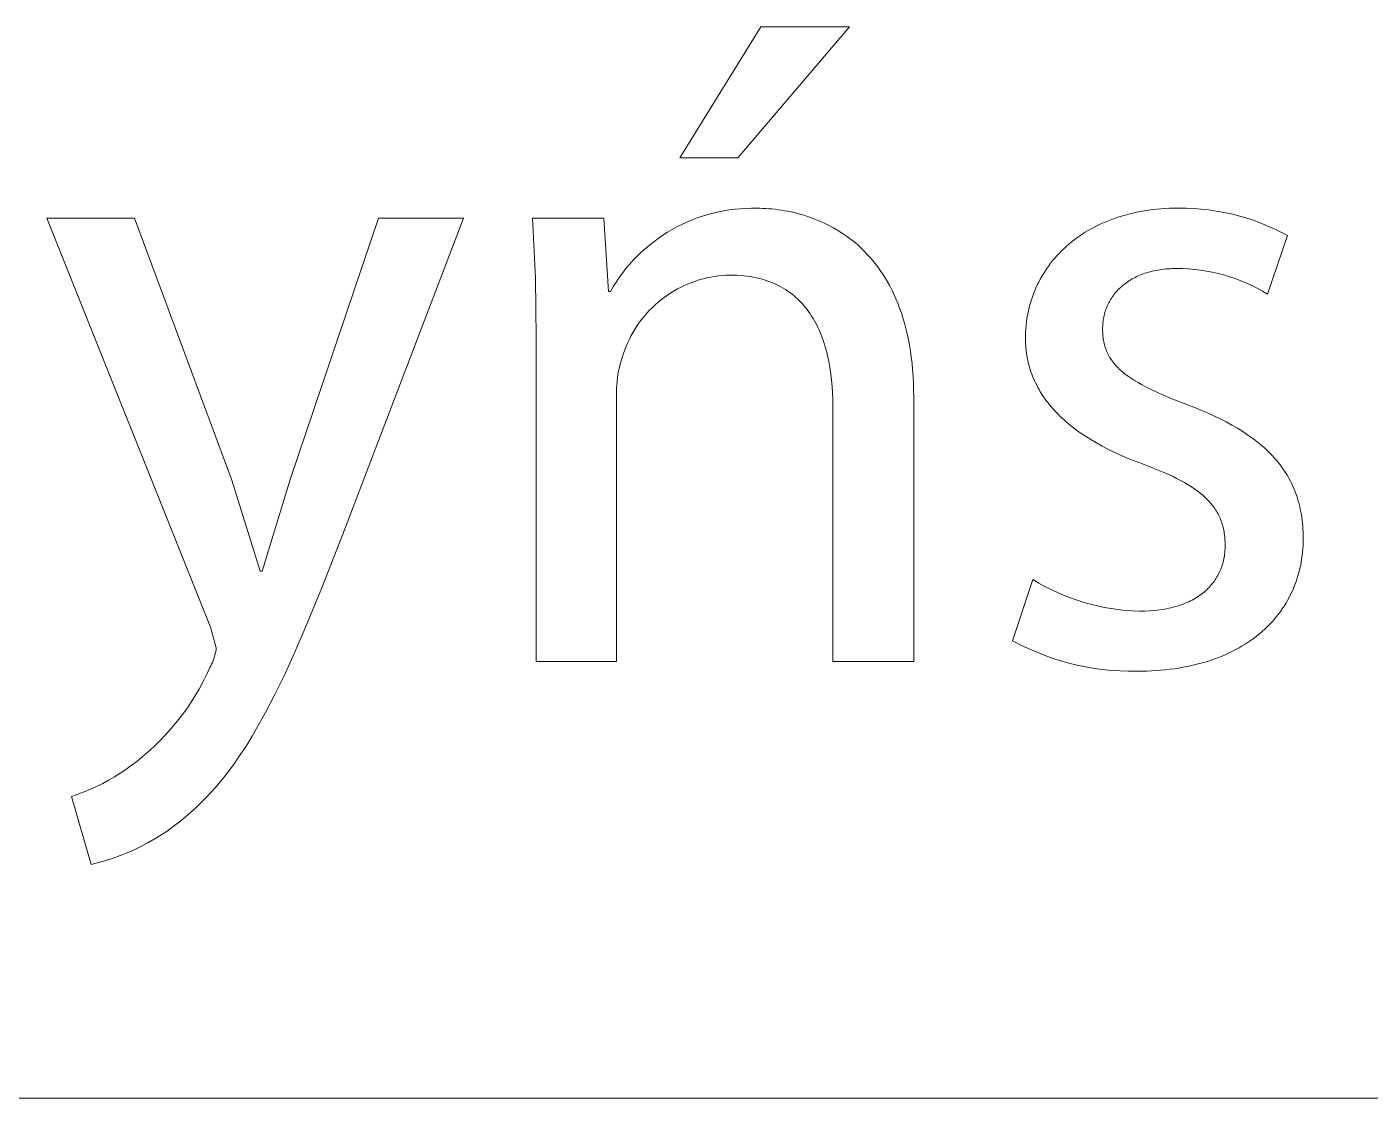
# Model space of a CAD drawing. Header units: millimetres. Extents: x 430 to 4403, y -1522 to 1254.
# Drawn here: x 3821.3 to 3879.5, y -1522.2 to -1475.8 of the extents above; entities that cross this region are included whole.
import ezdxf

# ---------------------------------------------------------------- set-up
doc = ezdxf.new("R2010")
doc.units = ezdxf.units.MM
doc.header["$MEASUREMENT"] = 0
doc.layers.add('Domyślny', color=7, linetype='Continuous', true_color=0x000000)

msp = doc.modelspace()

# ---------------------------------------------------------------- linework, layer by layer
at = {"layer": 'Domyślny', "color": 18, "lineweight": 15, "true_color": 0x000000}
for p, q in [((3849.591, -1481.439), (3853.097, -1475.75)), ((3856.947, -1475.75), (3852.105, -1481.439)), ((3853.097, -1475.75), (3856.947, -1475.75)), ((3852.105, -1481.439), (3849.591, -1481.439)), ((3851.979, -1483.662), (3852.218, -1483.64)), ((3852.218, -1483.64), (3852.458, -1483.626)), ((3852.458, -1483.626), (3852.698, -1483.62)), ((3852.698, -1483.62), (3852.939, -1483.622)), ((3852.939, -1483.622), (3853.064, -1483.623)), ((3853.064, -1483.623), (3853.192, -1483.627)), ((3853.192, -1483.627), (3853.322, -1483.633)), ((3853.322, -1483.633), (3853.453, -1483.642)), ((3853.453, -1483.642), (3853.586, -1483.653)), ((3853.586, -1483.653), (3853.721, -1483.667)), ((3870.291, -1483.661), (3870.474, -1483.645)), ((3870.474, -1483.645), (3870.659, -1483.632)), ((3870.659, -1483.632), (3870.847, -1483.623)), ((3870.847, -1483.623), (3871.038, -1483.617)), ((3871.038, -1483.617), (3871.231, -1483.615)), ((3871.231, -1483.615), (3871.56, -1483.618)), ((3871.56, -1483.618), (3871.889, -1483.632)), ((3871.889, -1483.632), (3872.217, -1483.657)), ((3872.217, -1483.657), (3872.544, -1483.693)), ((3829.221, -1501.8), (3822.116, -1484.045)), ((3822.116, -1484.045), (3825.926, -1484.045)), ((3825.926, -1484.045), (3830.147, -1495.423)), ((3832.687, -1495.344), (3836.511, -1484.045)), ((3840.202, -1484.045), (3834.963, -1497.765)), ((3836.511, -1484.045), (3840.202, -1484.045)), ((3843.325, -1486.65), (3843.201, -1484.045)), ((3843.201, -1484.045), (3846.297, -1484.045)), ((3846.297, -1484.045), (3846.495, -1487.234)), ((3849.68, -1484.32), (3849.898, -1484.22)), ((3849.898, -1484.22), (3850.12, -1484.127)), ((3850.12, -1484.127), (3850.344, -1484.041)), ((3850.344, -1484.041), (3850.572, -1483.964)), ((3850.572, -1483.964), (3850.802, -1483.893)), ((3850.802, -1483.893), (3851.034, -1483.831)), ((3851.034, -1483.831), (3851.268, -1483.777)), ((3851.268, -1483.777), (3851.503, -1483.731)), ((3851.503, -1483.731), (3851.741, -1483.692)), ((3851.741, -1483.692), (3851.979, -1483.662)), ((3853.721, -1483.667), (3853.857, -1483.684)), ((3853.857, -1483.684), (3853.994, -1483.703)), ((3853.994, -1483.703), (3854.133, -1483.726)), ((3854.133, -1483.726), (3854.272, -1483.751)), ((3854.272, -1483.751), (3854.412, -1483.78)), ((3854.412, -1483.78), (3854.554, -1483.812)), ((3854.554, -1483.812), (3854.695, -1483.847)), ((3854.695, -1483.847), (3854.838, -1483.886)), ((3854.838, -1483.886), (3854.98, -1483.928)), ((3854.98, -1483.928), (3855.123, -1483.973)), ((3855.123, -1483.973), (3855.266, -1484.022)), ((3855.266, -1484.022), (3855.409, -1484.075)), ((3855.409, -1484.075), (3855.552, -1484.131)), ((3855.552, -1484.131), (3855.694, -1484.192)), ((3855.694, -1484.192), (3855.836, -1484.256)), ((3867.855, -1484.302), (3867.999, -1484.238)), ((3867.999, -1484.238), (3868.145, -1484.177)), ((3868.145, -1484.177), (3868.294, -1484.118)), ((3868.294, -1484.118), (3868.446, -1484.063)), ((3868.446, -1484.063), (3868.6, -1484.01)), ((3868.6, -1484.01), (3868.758, -1483.961)), ((3868.758, -1483.961), (3868.917, -1483.915)), ((3868.917, -1483.915), (3869.08, -1483.871)), ((3869.08, -1483.871), (3869.245, -1483.832)), ((3869.245, -1483.832), (3869.413, -1483.795)), ((3869.413, -1483.795), (3869.583, -1483.761)), ((3869.583, -1483.761), (3869.756, -1483.731)), ((3869.756, -1483.731), (3869.932, -1483.704)), ((3869.932, -1483.704), (3870.11, -1483.681)), ((3870.11, -1483.681), (3870.291, -1483.661)), ((3872.544, -1483.693), (3872.87, -1483.741)), ((3872.87, -1483.741), (3873.193, -1483.799)), ((3873.193, -1483.799), (3873.515, -1483.869)), ((3873.515, -1483.869), (3873.834, -1483.949)), ((3873.834, -1483.949), (3874.151, -1484.04)), ((3874.151, -1484.04), (3874.464, -1484.142)), ((3874.464, -1484.142), (3874.773, -1484.254)), ((3848.647, -1484.93), (3848.845, -1484.794)), ((3848.845, -1484.794), (3849.048, -1484.665)), ((3849.048, -1484.665), (3849.254, -1484.543)), ((3849.254, -1484.543), (3849.465, -1484.428)), ((3849.465, -1484.428), (3849.68, -1484.32)), ((3855.836, -1484.256), (3855.978, -1484.324)), ((3855.978, -1484.324), (3856.119, -1484.396)), ((3856.119, -1484.396), (3856.259, -1484.473)), ((3856.259, -1484.473), (3856.398, -1484.553)), ((3856.398, -1484.553), (3856.536, -1484.638)), ((3856.536, -1484.638), (3856.673, -1484.727)), ((3856.673, -1484.727), (3856.809, -1484.821)), ((3856.809, -1484.821), (3856.943, -1484.919)), ((3866.93, -1484.828), (3867.054, -1484.745)), ((3867.054, -1484.745), (3867.18, -1484.664)), ((3867.18, -1484.664), (3867.309, -1484.587)), ((3867.309, -1484.587), (3867.442, -1484.511)), ((3867.442, -1484.511), (3867.577, -1484.439)), ((3867.577, -1484.439), (3867.715, -1484.369)), ((3867.715, -1484.369), (3867.855, -1484.302)), ((3874.773, -1484.254), (3875.078, -1484.377)), ((3875.078, -1484.377), (3875.379, -1484.51)), ((3875.967, -1484.806), (3875.094, -1487.346)), ((3875.379, -1484.51), (3875.676, -1484.653)), ((3875.676, -1484.653), (3875.967, -1484.806)), ((3847.903, -1485.538), (3848.081, -1485.377)), ((3848.081, -1485.377), (3848.265, -1485.222)), ((3848.265, -1485.222), (3848.453, -1485.073)), ((3848.453, -1485.073), (3848.647, -1484.93)), ((3856.943, -1484.919), (3857.076, -1485.022)), ((3857.076, -1485.022), (3857.207, -1485.129)), ((3857.207, -1485.129), (3857.336, -1485.241)), ((3857.336, -1485.241), (3857.463, -1485.358)), ((3857.463, -1485.358), (3857.588, -1485.48)), ((3866.149, -1485.476), (3866.251, -1485.376)), ((3866.251, -1485.376), (3866.357, -1485.279)), ((3866.357, -1485.279), (3866.466, -1485.184)), ((3866.466, -1485.184), (3866.577, -1485.091)), ((3866.577, -1485.091), (3866.692, -1485.001)), ((3866.692, -1485.001), (3866.81, -1484.913)), ((3866.81, -1484.913), (3866.93, -1484.828)), ((3847.404, -1486.057), (3847.564, -1485.879)), ((3847.564, -1485.879), (3847.731, -1485.706)), ((3847.731, -1485.706), (3847.903, -1485.538)), ((3857.588, -1485.48), (3857.711, -1485.607)), ((3857.711, -1485.607), (3857.832, -1485.739)), ((3857.832, -1485.739), (3857.95, -1485.876)), ((3857.95, -1485.876), (3858.066, -1486.018)), ((3865.682, -1486.005), (3865.769, -1485.895)), ((3865.769, -1485.895), (3865.86, -1485.787)), ((3865.86, -1485.787), (3865.953, -1485.681)), ((3865.953, -1485.681), (3866.049, -1485.578)), ((3866.049, -1485.578), (3866.149, -1485.476)), ((3846.959, -1486.625), (3847.101, -1486.431)), ((3847.101, -1486.431), (3847.249, -1486.241)), ((3847.249, -1486.241), (3847.404, -1486.057)), ((3851.265, -1486.555), (3851.096, -1486.578)), ((3851.434, -1486.537), (3851.265, -1486.555)), ((3851.604, -1486.525), (3851.434, -1486.537)), ((3851.774, -1486.519), (3851.604, -1486.525)), ((3851.928, -1486.521), (3851.774, -1486.519)), ((3852.078, -1486.527), (3851.928, -1486.521)), ((3852.225, -1486.536), (3852.078, -1486.527)), ((3852.369, -1486.549), (3852.225, -1486.536)), ((3852.51, -1486.566), (3852.369, -1486.549)), ((3852.648, -1486.586), (3852.51, -1486.566)), ((3858.066, -1486.018), (3858.178, -1486.166)), ((3858.178, -1486.166), (3858.288, -1486.319)), ((3858.288, -1486.319), (3858.395, -1486.478)), ((3858.395, -1486.478), (3858.499, -1486.642)), ((3865.295, -1486.583), (3865.366, -1486.464)), ((3865.366, -1486.464), (3865.441, -1486.346)), ((3865.441, -1486.346), (3865.518, -1486.231)), ((3865.518, -1486.231), (3865.599, -1486.117)), ((3865.599, -1486.117), (3865.682, -1486.005)), ((3869.485, -1486.555), (3869.417, -1486.586)), ((3869.555, -1486.525), (3869.485, -1486.555)), ((3869.626, -1486.497), (3869.555, -1486.525)), ((3869.699, -1486.469), (3869.626, -1486.497)), ((3869.773, -1486.444), (3869.699, -1486.469)), ((3869.848, -1486.419), (3869.773, -1486.444)), ((3869.925, -1486.396), (3869.848, -1486.419)), ((3870.003, -1486.375), (3869.925, -1486.396)), ((3870.083, -1486.354), (3870.003, -1486.375)), ((3870.164, -1486.336), (3870.083, -1486.354)), ((3870.247, -1486.319), (3870.164, -1486.336)), ((3870.331, -1486.303), (3870.247, -1486.319)), ((3870.417, -1486.289), (3870.331, -1486.303)), ((3870.504, -1486.277), (3870.417, -1486.289)), ((3870.592, -1486.266), (3870.504, -1486.277)), ((3870.682, -1486.256), (3870.592, -1486.266)), ((3870.773, -1486.249), (3870.682, -1486.256)), ((3870.865, -1486.243), (3870.773, -1486.249)), ((3870.959, -1486.238), (3870.865, -1486.243)), ((3871.055, -1486.236), (3870.959, -1486.238)), ((3871.151, -1486.235), (3871.055, -1486.236)), ((3871.41, -1486.239), (3871.151, -1486.235)), ((3871.669, -1486.253), (3871.41, -1486.239)), ((3871.928, -1486.275), (3871.669, -1486.253)), ((3872.185, -1486.306), (3871.928, -1486.275)), ((3872.441, -1486.345), (3872.185, -1486.306)), ((3872.696, -1486.394), (3872.441, -1486.345)), ((3872.949, -1486.451), (3872.696, -1486.394)), ((3873.2, -1486.517), (3872.949, -1486.451)), ((3873.448, -1486.592), (3873.2, -1486.517)), ((3843.36, -1489.258), (3843.325, -1486.65)), ((3846.575, -1487.234), (3846.696, -1487.026)), ((3846.696, -1487.026), (3846.824, -1486.823)), ((3846.824, -1486.823), (3846.959, -1486.625)), ((3849.49, -1487.122), (3849.342, -1487.206)), ((3849.641, -1487.043), (3849.49, -1487.122)), ((3849.795, -1486.969), (3849.641, -1487.043)), ((3849.951, -1486.901), (3849.795, -1486.969)), ((3850.109, -1486.838), (3849.951, -1486.901)), ((3850.27, -1486.781), (3850.109, -1486.838)), ((3850.432, -1486.729), (3850.27, -1486.781)), ((3850.596, -1486.683), (3850.432, -1486.729)), ((3850.761, -1486.642), (3850.596, -1486.683)), ((3850.928, -1486.608), (3850.761, -1486.642)), ((3851.096, -1486.578), (3850.928, -1486.608)), ((3852.783, -1486.61), (3852.648, -1486.586)), ((3852.915, -1486.637), (3852.783, -1486.61)), ((3853.044, -1486.668), (3852.915, -1486.637)), ((3853.171, -1486.701), (3853.044, -1486.668)), ((3853.294, -1486.739), (3853.171, -1486.701)), ((3853.414, -1486.779), (3853.294, -1486.739)), ((3853.531, -1486.823), (3853.414, -1486.779)), ((3853.646, -1486.87), (3853.531, -1486.823)), ((3853.757, -1486.92), (3853.646, -1486.87)), ((3853.866, -1486.973), (3853.757, -1486.92)), ((3853.972, -1487.029), (3853.866, -1486.973)), ((3854.076, -1487.088), (3853.972, -1487.029)), ((3854.176, -1487.15), (3854.076, -1487.088)), ((3854.274, -1487.215), (3854.176, -1487.15)), ((3858.499, -1486.642), (3858.6, -1486.811)), ((3858.6, -1486.811), (3858.697, -1486.987)), ((3858.697, -1486.987), (3858.791, -1487.168)), ((3864.99, -1487.203), (3865.044, -1487.076)), ((3865.044, -1487.076), (3865.102, -1486.95)), ((3865.102, -1486.95), (3865.163, -1486.826)), ((3865.163, -1486.826), (3865.228, -1486.704)), ((3865.228, -1486.704), (3865.295, -1486.583)), ((3868.619, -1487.15), (3868.573, -1487.198)), ((3868.666, -1487.102), (3868.619, -1487.15)), ((3868.715, -1487.056), (3868.666, -1487.102)), ((3868.765, -1487.011), (3868.715, -1487.056)), ((3868.817, -1486.966), (3868.765, -1487.011)), ((3868.87, -1486.923), (3868.817, -1486.966)), ((3868.925, -1486.881), (3868.87, -1486.923)), ((3868.981, -1486.84), (3868.925, -1486.881)), ((3869.039, -1486.8), (3868.981, -1486.84)), ((3869.098, -1486.762), (3869.039, -1486.8)), ((3869.159, -1486.724), (3869.098, -1486.762)), ((3869.221, -1486.688), (3869.159, -1486.724)), ((3869.285, -1486.653), (3869.221, -1486.688)), ((3869.35, -1486.619), (3869.285, -1486.653)), ((3869.417, -1486.586), (3869.35, -1486.619)), ((3873.693, -1486.675), (3873.448, -1486.592)), ((3873.936, -1486.767), (3873.693, -1486.675)), ((3874.175, -1486.867), (3873.936, -1486.767)), ((3874.411, -1486.975), (3874.175, -1486.867)), ((3874.643, -1487.091), (3874.411, -1486.975)), ((3874.871, -1487.215), (3874.643, -1487.091)), ((3846.495, -1487.234), (3846.575, -1487.234)), ((3848.648, -1487.698), (3848.52, -1487.81)), ((3848.78, -1487.59), (3848.648, -1487.698)), ((3848.915, -1487.487), (3848.78, -1487.59)), ((3849.054, -1487.388), (3848.915, -1487.487)), ((3849.196, -1487.294), (3849.054, -1487.388)), ((3849.342, -1487.206), (3849.196, -1487.294)), ((3854.369, -1487.283), (3854.274, -1487.215)), ((3854.462, -1487.354), (3854.369, -1487.283)), ((3854.551, -1487.427), (3854.462, -1487.354)), ((3854.638, -1487.503), (3854.551, -1487.427)), ((3854.723, -1487.582), (3854.638, -1487.503)), ((3854.805, -1487.663), (3854.723, -1487.582)), ((3854.884, -1487.747), (3854.805, -1487.663)), ((3858.791, -1487.168), (3858.881, -1487.355)), ((3858.881, -1487.355), (3858.968, -1487.548)), ((3858.968, -1487.548), (3859.05, -1487.747)), ((3864.769, -1487.861), (3864.806, -1487.727)), ((3864.806, -1487.727), (3864.847, -1487.594)), ((3864.847, -1487.594), (3864.891, -1487.462)), ((3864.891, -1487.462), (3864.939, -1487.332)), ((3864.939, -1487.332), (3864.99, -1487.203)), ((3868.202, -1487.732), (3868.173, -1487.789)), ((3868.232, -1487.675), (3868.202, -1487.732)), ((3868.264, -1487.618), (3868.232, -1487.675)), ((3868.297, -1487.563), (3868.264, -1487.618)), ((3868.332, -1487.508), (3868.297, -1487.563)), ((3868.368, -1487.454), (3868.332, -1487.508)), ((3868.406, -1487.401), (3868.368, -1487.454)), ((3868.445, -1487.349), (3868.406, -1487.401)), ((3868.486, -1487.298), (3868.445, -1487.349)), ((3868.529, -1487.247), (3868.486, -1487.298)), ((3868.573, -1487.198), (3868.529, -1487.247)), ((3875.094, -1487.346), (3874.871, -1487.215)), ((3848.048, -1488.302), (3847.941, -1488.434)), ((3848.16, -1488.173), (3848.048, -1488.302)), ((3848.276, -1488.048), (3848.16, -1488.173)), ((3848.396, -1487.927), (3848.276, -1488.048)), ((3848.52, -1487.81), (3848.396, -1487.927)), ((3854.961, -1487.833), (3854.884, -1487.747)), ((3855.036, -1487.922), (3854.961, -1487.833)), ((3855.108, -1488.014), (3855.036, -1487.922)), ((3855.177, -1488.107), (3855.108, -1488.014)), ((3855.244, -1488.203), (3855.177, -1488.107)), ((3855.308, -1488.301), (3855.244, -1488.203)), ((3855.371, -1488.402), (3855.308, -1488.301)), ((3859.05, -1487.747), (3859.129, -1487.952)), ((3859.129, -1487.952), (3859.203, -1488.163)), ((3859.203, -1488.163), (3859.273, -1488.38)), ((3864.654, -1488.41), (3864.678, -1488.271)), ((3864.678, -1488.271), (3864.705, -1488.133)), ((3864.705, -1488.133), (3864.735, -1487.996)), ((3864.735, -1487.996), (3864.769, -1487.861)), ((3868.003, -1488.277), (3867.989, -1488.341)), ((3868.019, -1488.214), (3868.003, -1488.277)), ((3868.036, -1488.151), (3868.019, -1488.214)), ((3868.055, -1488.089), (3868.036, -1488.151)), ((3868.075, -1488.028), (3868.055, -1488.089)), ((3868.098, -1487.967), (3868.075, -1488.028)), ((3868.121, -1487.907), (3868.098, -1487.967)), ((3868.147, -1487.848), (3868.121, -1487.907)), ((3868.173, -1487.789), (3868.147, -1487.848)), ((3847.648, -1488.853), (3847.56, -1488.998)), ((3847.741, -1488.71), (3847.648, -1488.853)), ((3847.839, -1488.57), (3847.741, -1488.71)), ((3847.941, -1488.434), (3847.839, -1488.57)), ((3855.43, -1488.504), (3855.371, -1488.402)), ((3855.488, -1488.609), (3855.43, -1488.504)), ((3855.543, -1488.716), (3855.488, -1488.609)), ((3855.596, -1488.824), (3855.543, -1488.716)), ((3855.646, -1488.935), (3855.596, -1488.824)), ((3859.273, -1488.38), (3859.339, -1488.604)), ((3859.339, -1488.604), (3859.4, -1488.834)), ((3859.4, -1488.834), (3859.457, -1489.071)), ((3864.596, -1488.976), (3864.605, -1488.833)), ((3864.605, -1488.833), (3864.618, -1488.691)), ((3864.618, -1488.691), (3864.634, -1488.55)), ((3864.634, -1488.55), (3864.654, -1488.41)), ((3867.937, -1488.8), (3867.936, -1488.868)), ((3867.936, -1488.868), (3867.937, -1488.942)), ((3867.94, -1488.733), (3867.937, -1488.8)), ((3867.944, -1488.667), (3867.94, -1488.733)), ((3867.95, -1488.601), (3867.944, -1488.667)), ((3867.957, -1488.535), (3867.95, -1488.601)), ((3867.966, -1488.47), (3867.957, -1488.535)), ((3867.977, -1488.405), (3867.966, -1488.47)), ((3867.989, -1488.341), (3867.977, -1488.405)), ((3843.36, -1503.295), (3843.36, -1489.258)), ((3847.327, -1489.453), (3847.26, -1489.61)), ((3847.399, -1489.299), (3847.327, -1489.453)), ((3847.477, -1489.147), (3847.399, -1489.299)), ((3847.56, -1488.998), (3847.477, -1489.147)), ((3855.694, -1489.048), (3855.646, -1488.935)), ((3855.74, -1489.163), (3855.694, -1489.048)), ((3855.784, -1489.279), (3855.74, -1489.163)), ((3855.826, -1489.397), (3855.784, -1489.279)), ((3855.865, -1489.517), (3855.826, -1489.397)), ((3859.457, -1489.071), (3859.509, -1489.314)), ((3859.509, -1489.314), (3859.556, -1489.564)), ((3864.589, -1489.265), (3864.591, -1489.12)), ((3864.59, -1489.372), (3864.589, -1489.265)), ((3864.594, -1489.479), (3864.59, -1489.372)), ((3864.591, -1489.12), (3864.596, -1488.976)), ((3864.6, -1489.586), (3864.594, -1489.479)), ((3867.937, -1488.942), (3867.94, -1489.014)), ((3867.94, -1489.014), (3867.944, -1489.086)), ((3867.944, -1489.086), (3867.95, -1489.156)), ((3867.95, -1489.156), (3867.957, -1489.225)), ((3867.957, -1489.225), (3867.966, -1489.293)), ((3867.966, -1489.293), (3867.977, -1489.359)), ((3867.977, -1489.359), (3867.99, -1489.425)), ((3867.99, -1489.425), (3868.004, -1489.49)), ((3847.142, -1489.929), (3847.091, -1490.092)), ((3847.198, -1489.768), (3847.142, -1489.929)), ((3847.26, -1489.61), (3847.198, -1489.768)), ((3855.902, -1489.639), (3855.865, -1489.517)), ((3855.937, -1489.762), (3855.902, -1489.639)), ((3855.97, -1489.887), (3855.937, -1489.762)), ((3856.001, -1490.013), (3855.97, -1489.887)), ((3856.057, -1490.271), (3856.001, -1490.013)), ((3859.556, -1489.564), (3859.598, -1489.821)), ((3859.598, -1489.821), (3859.634, -1490.084)), ((3864.608, -1489.692), (3864.6, -1489.586)), ((3864.619, -1489.797), (3864.608, -1489.692)), ((3864.632, -1489.902), (3864.619, -1489.797)), ((3864.648, -1490.006), (3864.632, -1489.902)), ((3864.666, -1490.109), (3864.648, -1490.006)), ((3868.004, -1489.49), (3868.021, -1489.553)), ((3868.021, -1489.553), (3868.038, -1489.616)), ((3868.038, -1489.616), (3868.058, -1489.677)), ((3868.058, -1489.677), (3868.079, -1489.738)), ((3868.079, -1489.738), (3868.102, -1489.798)), ((3868.102, -1489.798), (3868.127, -1489.856)), ((3868.127, -1489.856), (3868.153, -1489.914)), ((3868.153, -1489.914), (3868.182, -1489.971)), ((3868.182, -1489.971), (3868.212, -1490.027)), ((3868.212, -1490.027), (3868.243, -1490.083)), ((3846.965, -1490.529), (3846.932, -1490.677)), ((3847.002, -1490.382), (3846.965, -1490.529)), ((3847.044, -1490.236), (3847.002, -1490.382)), ((3847.091, -1490.092), (3847.044, -1490.236)), ((3856.105, -1490.534), (3856.057, -1490.271)), ((3856.145, -1490.802), (3856.105, -1490.534)), ((3859.634, -1490.084), (3859.666, -1490.354)), ((3859.666, -1490.354), (3859.692, -1490.632)), ((3859.692, -1490.632), (3859.712, -1490.916)), ((3864.687, -1490.212), (3864.666, -1490.109)), ((3864.71, -1490.314), (3864.687, -1490.212)), ((3864.735, -1490.415), (3864.71, -1490.314)), ((3864.763, -1490.516), (3864.735, -1490.415)), ((3864.793, -1490.616), (3864.763, -1490.516)), ((3864.826, -1490.716), (3864.793, -1490.616)), ((3868.243, -1490.083), (3868.277, -1490.137)), ((3868.277, -1490.137), (3868.312, -1490.191)), ((3868.312, -1490.191), (3868.349, -1490.244)), ((3868.349, -1490.244), (3868.388, -1490.297)), ((3868.388, -1490.297), (3868.429, -1490.348)), ((3868.429, -1490.348), (3868.471, -1490.399)), ((3868.471, -1490.399), (3868.516, -1490.45)), ((3868.516, -1490.45), (3868.562, -1490.499)), ((3868.562, -1490.499), (3868.61, -1490.549)), ((3868.61, -1490.549), (3868.659, -1490.597)), ((3868.659, -1490.597), (3868.711, -1490.645)), ((3868.711, -1490.645), (3868.764, -1490.693)), ((3846.863, -1491.126), (3846.85, -1491.277)), ((3846.881, -1490.976), (3846.863, -1491.126)), ((3846.904, -1490.826), (3846.881, -1490.976)), ((3846.932, -1490.677), (3846.904, -1490.826)), ((3856.177, -1491.075), (3856.145, -1490.802)), ((3856.202, -1491.353), (3856.177, -1491.075)), ((3859.712, -1490.916), (3859.727, -1491.207)), ((3859.727, -1491.207), (3859.736, -1491.506)), ((3864.861, -1490.815), (3864.826, -1490.716)), ((3864.899, -1490.913), (3864.861, -1490.815)), ((3864.939, -1491.01), (3864.899, -1490.913)), ((3864.982, -1491.107), (3864.939, -1491.01)), ((3865.027, -1491.203), (3864.982, -1491.107)), ((3865.075, -1491.299), (3865.027, -1491.203)), ((3868.764, -1490.693), (3868.819, -1490.74)), ((3868.819, -1490.74), (3868.876, -1490.787)), ((3868.876, -1490.787), (3868.935, -1490.833)), ((3868.935, -1490.833), (3868.996, -1490.878)), ((3868.996, -1490.878), (3869.059, -1490.924)), ((3869.059, -1490.924), (3869.189, -1491.013)), ((3869.189, -1491.013), (3869.328, -1491.102)), ((3869.328, -1491.102), (3869.474, -1491.189)), ((3869.474, -1491.189), (3869.627, -1491.275)), ((3846.841, -1491.429), (3846.838, -1491.581)), ((3846.838, -1491.581), (3846.839, -1491.732)), ((3846.839, -1491.732), (3846.839, -1503.295)), ((3846.85, -1491.277), (3846.841, -1491.429)), ((3856.219, -1491.634), (3856.202, -1491.353)), ((3856.229, -1491.92), (3856.219, -1491.634)), ((3859.736, -1491.506), (3859.739, -1491.812)), ((3859.739, -1491.812), (3859.739, -1503.295)), ((3865.125, -1491.393), (3865.075, -1491.299)), ((3865.177, -1491.487), (3865.125, -1491.393)), ((3865.232, -1491.581), (3865.177, -1491.487)), ((3865.29, -1491.673), (3865.232, -1491.581)), ((3865.349, -1491.765), (3865.29, -1491.673)), ((3865.412, -1491.856), (3865.349, -1491.765)), ((3869.627, -1491.275), (3869.788, -1491.361)), ((3869.788, -1491.361), (3869.957, -1491.446)), ((3869.957, -1491.446), (3870.317, -1491.616)), ((3870.317, -1491.616), (3870.709, -1491.787)), ((3870.709, -1491.787), (3871.133, -1491.959)), ((3856.233, -1492.208), (3856.229, -1491.92)), ((3856.233, -1503.295), (3856.233, -1492.208)), ((3865.477, -1491.947), (3865.412, -1491.856)), ((3865.544, -1492.036), (3865.477, -1491.947)), ((3865.614, -1492.125), (3865.544, -1492.036)), ((3865.687, -1492.213), (3865.614, -1492.125)), ((3865.762, -1492.3), (3865.687, -1492.213)), ((3865.839, -1492.387), (3865.762, -1492.3)), ((3865.919, -1492.473), (3865.839, -1492.387)), ((3871.133, -1491.959), (3871.588, -1492.136)), ((3871.588, -1492.136), (3871.897, -1492.255)), ((3871.897, -1492.255), (3872.196, -1492.377)), ((3872.196, -1492.377), (3872.486, -1492.501)), ((3866.002, -1492.558), (3865.919, -1492.473)), ((3866.087, -1492.642), (3866.002, -1492.558)), ((3866.175, -1492.726), (3866.087, -1492.642)), ((3866.265, -1492.808), (3866.175, -1492.726)), ((3866.357, -1492.89), (3866.265, -1492.808)), ((3866.453, -1492.971), (3866.357, -1492.89)), ((3866.55, -1493.051), (3866.453, -1492.971)), ((3872.486, -1492.501), (3872.766, -1492.628)), ((3872.766, -1492.628), (3873.036, -1492.759)), ((3873.036, -1492.759), (3873.297, -1492.892)), ((3873.297, -1492.892), (3873.548, -1493.029)), ((3866.753, -1493.209), (3866.55, -1493.051)), ((3866.967, -1493.364), (3866.753, -1493.209)), ((3867.191, -1493.515), (3866.967, -1493.364)), ((3867.424, -1493.663), (3867.191, -1493.515)), ((3873.548, -1493.029), (3873.79, -1493.17)), ((3873.79, -1493.17), (3874.021, -1493.313)), ((3874.021, -1493.313), (3874.243, -1493.461)), ((3874.243, -1493.461), (3874.455, -1493.613)), ((3867.669, -1493.807), (3867.424, -1493.663)), ((3867.923, -1493.948), (3867.669, -1493.807)), ((3868.188, -1494.085), (3867.923, -1493.948)), ((3868.464, -1494.219), (3868.188, -1494.085)), ((3874.455, -1493.613), (3874.558, -1493.69)), ((3874.558, -1493.69), (3874.658, -1493.768)), ((3874.658, -1493.768), (3874.755, -1493.847)), ((3874.755, -1493.847), (3874.851, -1493.928)), ((3874.851, -1493.928), (3874.943, -1494.009)), ((3874.943, -1494.009), (3875.034, -1494.092)), ((3875.034, -1494.092), (3875.121, -1494.175)), ((3868.749, -1494.349), (3868.464, -1494.219)), ((3869.046, -1494.475), (3868.749, -1494.349)), ((3869.352, -1494.597), (3869.046, -1494.475)), ((3869.669, -1494.716), (3869.352, -1494.597)), ((3870.137, -1494.894), (3869.669, -1494.716)), ((3875.121, -1494.175), (3875.207, -1494.26)), ((3875.207, -1494.26), (3875.29, -1494.346)), ((3875.29, -1494.346), (3875.37, -1494.433)), ((3875.37, -1494.433), (3875.448, -1494.521)), ((3875.448, -1494.521), (3875.524, -1494.61)), ((3875.524, -1494.61), (3875.597, -1494.701)), ((3875.597, -1494.701), (3875.667, -1494.793)), ((3870.568, -1495.073), (3870.137, -1494.894)), ((3870.77, -1495.162), (3870.568, -1495.073)), ((3870.963, -1495.253), (3870.77, -1495.162)), ((3871.148, -1495.343), (3870.963, -1495.253)), ((3875.667, -1494.793), (3875.735, -1494.886)), ((3875.735, -1494.886), (3875.801, -1494.98)), ((3875.801, -1494.98), (3875.864, -1495.076)), ((3875.864, -1495.076), (3875.925, -1495.173)), ((3875.925, -1495.173), (3875.984, -1495.271)), ((3875.984, -1495.271), (3876.039, -1495.37)), ((3830.147, -1495.423), (3831.377, -1499.366)), ((3831.457, -1499.366), (3832.687, -1495.344)), ((3871.324, -1495.435), (3871.148, -1495.343)), ((3871.491, -1495.528), (3871.324, -1495.435)), ((3871.65, -1495.622), (3871.491, -1495.528)), ((3871.801, -1495.717), (3871.65, -1495.622)), ((3871.943, -1495.813), (3871.801, -1495.717)), ((3872.012, -1495.862), (3871.943, -1495.813)), ((3872.078, -1495.911), (3872.012, -1495.862)), ((3876.039, -1495.37), (3876.093, -1495.471)), ((3876.093, -1495.471), (3876.144, -1495.573)), ((3876.144, -1495.573), (3876.192, -1495.677)), ((3876.192, -1495.677), (3876.238, -1495.782)), ((3876.238, -1495.782), (3876.282, -1495.888)), ((3876.282, -1495.888), (3876.323, -1495.996)), ((3872.142, -1495.961), (3872.078, -1495.911)), ((3872.205, -1496.011), (3872.142, -1495.961)), ((3872.265, -1496.061), (3872.205, -1496.011)), ((3872.323, -1496.112), (3872.265, -1496.061)), ((3872.38, -1496.164), (3872.323, -1496.112)), ((3872.435, -1496.216), (3872.38, -1496.164)), ((3872.487, -1496.268), (3872.435, -1496.216)), ((3872.538, -1496.321), (3872.487, -1496.268)), ((3872.587, -1496.375), (3872.538, -1496.321)), ((3872.634, -1496.429), (3872.587, -1496.375)), ((3872.679, -1496.484), (3872.634, -1496.429)), ((3872.723, -1496.539), (3872.679, -1496.484)), ((3876.323, -1495.996), (3876.361, -1496.106)), ((3876.361, -1496.106), (3876.397, -1496.216)), ((3876.397, -1496.216), (3876.431, -1496.329)), ((3876.431, -1496.329), (3876.462, -1496.442)), ((3876.462, -1496.442), (3876.491, -1496.558)), ((3872.764, -1496.595), (3872.723, -1496.539)), ((3872.804, -1496.652), (3872.764, -1496.595)), ((3872.842, -1496.71), (3872.804, -1496.652)), ((3872.878, -1496.768), (3872.842, -1496.71)), ((3872.913, -1496.827), (3872.878, -1496.768)), ((3872.946, -1496.886), (3872.913, -1496.827)), ((3872.977, -1496.947), (3872.946, -1496.886)), ((3873.006, -1497.008), (3872.977, -1496.947)), ((3873.033, -1497.07), (3873.006, -1497.008)), ((3876.491, -1496.558), (3876.517, -1496.674)), ((3876.517, -1496.674), (3876.541, -1496.793)), ((3876.541, -1496.793), (3876.562, -1496.913)), ((3876.562, -1496.913), (3876.581, -1497.034)), ((3876.581, -1497.034), (3876.597, -1497.157)), ((3873.059, -1497.132), (3873.033, -1497.07)), ((3873.083, -1497.196), (3873.059, -1497.132)), ((3873.106, -1497.26), (3873.083, -1497.196)), ((3873.127, -1497.326), (3873.106, -1497.26)), ((3873.146, -1497.392), (3873.127, -1497.326)), ((3873.164, -1497.459), (3873.146, -1497.392)), ((3873.18, -1497.527), (3873.164, -1497.459)), ((3873.194, -1497.596), (3873.18, -1497.527)), ((3873.207, -1497.666), (3873.194, -1497.596)), ((3876.597, -1497.157), (3876.611, -1497.282)), ((3876.611, -1497.282), (3876.622, -1497.408)), ((3876.622, -1497.408), (3876.631, -1497.536)), ((3876.631, -1497.536), (3876.637, -1497.666)), ((3834.963, -1497.765), (3834.055, -1500.098)), ((3873.218, -1497.736), (3873.207, -1497.666)), ((3873.228, -1497.808), (3873.218, -1497.736)), ((3873.236, -1497.881), (3873.228, -1497.808)), ((3873.243, -1497.955), (3873.236, -1497.881)), ((3873.248, -1498.03), (3873.243, -1497.955)), ((3873.252, -1498.106), (3873.248, -1498.03)), ((3873.254, -1498.183), (3873.252, -1498.106)), ((3873.255, -1498.261), (3873.254, -1498.183)), ((3876.64, -1498.088), (3876.634, -1498.244)), ((3876.637, -1497.666), (3876.641, -1497.797)), ((3876.642, -1497.931), (3876.64, -1498.088)), ((3876.641, -1497.797), (3876.642, -1497.931)), ((3873.199, -1498.836), (3873.212, -1498.766)), ((3873.212, -1498.766), (3873.223, -1498.695)), ((3873.223, -1498.695), (3873.233, -1498.624)), ((3873.233, -1498.624), (3873.241, -1498.553)), ((3873.241, -1498.553), (3873.247, -1498.481)), ((3873.247, -1498.481), (3873.251, -1498.408)), ((3873.251, -1498.408), (3873.254, -1498.335)), ((3873.254, -1498.335), (3873.255, -1498.261)), ((3876.594, -1498.703), (3876.573, -1498.853)), ((3876.611, -1498.551), (3876.594, -1498.703)), ((3876.624, -1498.398), (3876.611, -1498.551)), ((3876.634, -1498.244), (3876.624, -1498.398)), ((3831.377, -1499.366), (3831.457, -1499.366)), ((3873, -1499.433), (3873.029, -1499.37)), ((3873.029, -1499.37), (3873.057, -1499.306)), ((3873.057, -1499.306), (3873.082, -1499.241)), ((3873.082, -1499.241), (3873.106, -1499.175)), ((3873.106, -1499.175), (3873.128, -1499.108)), ((3873.128, -1499.108), (3873.149, -1499.041)), ((3873.149, -1499.041), (3873.167, -1498.973)), ((3873.167, -1498.973), (3873.184, -1498.905)), ((3873.184, -1498.905), (3873.199, -1498.836)), ((3876.487, -1499.293), (3876.451, -1499.436)), ((3876.519, -1499.148), (3876.487, -1499.293)), ((3876.548, -1499.001), (3876.519, -1499.148)), ((3876.573, -1498.853), (3876.548, -1499.001)), ((3864.033, -1502.389), (3864.907, -1499.73)), ((3864.907, -1499.73), (3865.168, -1499.886)), ((3865.168, -1499.886), (3865.435, -1500.033)), ((3872.607, -1500.019), (3872.655, -1499.965)), ((3872.655, -1499.965), (3872.7, -1499.909)), ((3872.7, -1499.909), (3872.744, -1499.853)), ((3872.744, -1499.853), (3872.786, -1499.796)), ((3872.786, -1499.796), (3872.826, -1499.738)), ((3872.826, -1499.738), (3872.865, -1499.679)), ((3872.865, -1499.679), (3872.901, -1499.619)), ((3872.901, -1499.619), (3872.936, -1499.558)), ((3872.936, -1499.558), (3872.969, -1499.496)), ((3872.969, -1499.496), (3873, -1499.433)), ((3876.32, -1499.855), (3876.27, -1499.991)), ((3876.367, -1499.717), (3876.32, -1499.855)), ((3876.411, -1499.577), (3876.367, -1499.717)), ((3876.451, -1499.436), (3876.411, -1499.577)), ((3834.055, -1500.098), (3833.205, -1502.149)), ((3865.435, -1500.033), (3865.706, -1500.172)), ((3865.706, -1500.172), (3865.982, -1500.301)), ((3865.982, -1500.301), (3866.262, -1500.421)), ((3866.262, -1500.421), (3866.546, -1500.532)), ((3866.546, -1500.532), (3866.833, -1500.633)), ((3871.892, -1500.582), (3871.962, -1500.542)), ((3871.962, -1500.542), (3872.03, -1500.5)), ((3872.03, -1500.5), (3872.096, -1500.457)), ((3872.096, -1500.457), (3872.161, -1500.413)), ((3872.161, -1500.413), (3872.223, -1500.368)), ((3872.223, -1500.368), (3872.283, -1500.322)), ((3872.283, -1500.322), (3872.342, -1500.274)), ((3872.342, -1500.274), (3872.399, -1500.225)), ((3872.399, -1500.225), (3872.454, -1500.175)), ((3872.454, -1500.175), (3872.507, -1500.124)), ((3872.507, -1500.124), (3872.558, -1500.072)), ((3872.558, -1500.072), (3872.607, -1500.019)), ((3876.03, -1500.516), (3875.961, -1500.642)), ((3876.095, -1500.388), (3876.03, -1500.516)), ((3876.157, -1500.257), (3876.095, -1500.388)), ((3876.215, -1500.125), (3876.157, -1500.257)), ((3876.27, -1499.991), (3876.215, -1500.125)), ((3866.833, -1500.633), (3867.124, -1500.725)), ((3867.124, -1500.725), (3867.417, -1500.807)), ((3867.417, -1500.807), (3867.713, -1500.88)), ((3867.713, -1500.88), (3868.011, -1500.942)), ((3868.011, -1500.942), (3868.311, -1500.995)), ((3868.311, -1500.995), (3868.613, -1501.038)), ((3868.613, -1501.038), (3868.916, -1501.071)), ((3868.916, -1501.071), (3869.22, -1501.093)), ((3869.22, -1501.093), (3869.524, -1501.106)), ((3869.524, -1501.106), (3869.758, -1501.102)), ((3869.758, -1501.102), (3869.984, -1501.091)), ((3869.984, -1501.091), (3870.203, -1501.073)), ((3870.203, -1501.073), (3870.309, -1501.061)), ((3870.309, -1501.061), (3870.414, -1501.048)), ((3870.414, -1501.048), (3870.516, -1501.033)), ((3870.516, -1501.033), (3870.616, -1501.016)), ((3870.616, -1501.016), (3870.715, -1500.998)), ((3870.715, -1500.998), (3870.811, -1500.978)), ((3870.811, -1500.978), (3870.906, -1500.957)), ((3870.906, -1500.957), (3870.999, -1500.934)), ((3870.999, -1500.934), (3871.09, -1500.909)), ((3871.09, -1500.909), (3871.179, -1500.883)), ((3871.179, -1500.883), (3871.265, -1500.855)), ((3871.265, -1500.855), (3871.351, -1500.826)), ((3871.351, -1500.826), (3871.434, -1500.795)), ((3871.434, -1500.795), (3871.515, -1500.763)), ((3871.515, -1500.763), (3871.594, -1500.73)), ((3871.594, -1500.73), (3871.672, -1500.695)), ((3871.672, -1500.695), (3871.747, -1500.659)), ((3871.747, -1500.659), (3871.821, -1500.621)), ((3871.821, -1500.621), (3871.892, -1500.582)), ((3875.65, -1501.127), (3875.564, -1501.242)), ((3875.733, -1501.009), (3875.65, -1501.127)), ((3875.813, -1500.889), (3875.733, -1501.009)), ((3875.889, -1500.766), (3875.813, -1500.889)), ((3875.961, -1500.642), (3875.889, -1500.766)), ((3875.183, -1501.683), (3875.08, -1501.788)), ((3875.284, -1501.576), (3875.183, -1501.683)), ((3875.38, -1501.467), (3875.284, -1501.576)), ((3875.474, -1501.356), (3875.38, -1501.467)), ((3875.564, -1501.242), (3875.474, -1501.356)), ((3829.472, -1502.7), (3829.221, -1501.8)), ((3833.205, -1502.149), (3832.797, -1503.077)), ((3874.511, -1502.273), (3874.387, -1502.363)), ((3874.631, -1502.181), (3874.511, -1502.273)), ((3874.748, -1502.086), (3874.631, -1502.181)), ((3874.862, -1501.989), (3874.748, -1502.086)), ((3874.972, -1501.89), (3874.862, -1501.989)), ((3875.08, -1501.788), (3874.972, -1501.89)), ((3829.427, -1502.94), (3829.445, -1502.861)), ((3829.445, -1502.861), (3829.46, -1502.781)), ((3829.46, -1502.781), (3829.472, -1502.7)), ((3864.365, -1502.563), (3864.033, -1502.389)), ((3864.703, -1502.726), (3864.365, -1502.563)), ((3865.046, -1502.876), (3864.703, -1502.726)), ((3865.394, -1503.015), (3865.046, -1502.876)), ((3873.575, -1502.846), (3873.429, -1502.917)), ((3873.719, -1502.772), (3873.575, -1502.846)), ((3873.859, -1502.696), (3873.719, -1502.772)), ((3873.996, -1502.617), (3873.859, -1502.696)), ((3874.129, -1502.535), (3873.996, -1502.617)), ((3874.26, -1502.45), (3874.129, -1502.535)), ((3874.387, -1502.363), (3874.26, -1502.45)), ((3829.194, -1503.547), (3829.232, -1503.475)), ((3829.232, -1503.475), (3829.267, -1503.401)), ((3829.267, -1503.401), (3829.3, -1503.327)), ((3829.3, -1503.327), (3829.331, -1503.251)), ((3829.331, -1503.251), (3829.359, -1503.175)), ((3829.359, -1503.175), (3829.384, -1503.097)), ((3829.384, -1503.097), (3829.407, -1503.019)), ((3829.407, -1503.019), (3829.427, -1502.94)), ((3832.797, -1503.077), (3832.397, -1503.942)), ((3846.839, -1503.295), (3843.36, -1503.295)), ((3859.739, -1503.295), (3856.233, -1503.295)), ((3865.747, -1503.141), (3865.394, -1503.015)), ((3866.104, -1503.255), (3865.747, -1503.141)), ((3866.464, -1503.357), (3866.104, -1503.255)), ((3866.828, -1503.446), (3866.464, -1503.357)), ((3867.195, -1503.523), (3866.828, -1503.446)), ((3871.792, -1503.468), (3871.611, -1503.506)), ((3871.969, -1503.426), (3871.792, -1503.468)), ((3872.144, -1503.382), (3871.969, -1503.426)), ((3872.315, -1503.334), (3872.144, -1503.382)), ((3872.484, -1503.283), (3872.315, -1503.334)), ((3872.649, -1503.229), (3872.484, -1503.283)), ((3872.811, -1503.173), (3872.649, -1503.229)), ((3872.97, -1503.113), (3872.811, -1503.173)), ((3873.126, -1503.051), (3872.97, -1503.113)), ((3873.279, -1502.985), (3873.126, -1503.051)), ((3873.429, -1502.917), (3873.279, -1502.985)), ((3828.89, -1504.181), (3829.047, -1503.867)), ((3829.047, -1503.867), (3829.194, -1503.547)), ((3832.397, -1503.942), (3832.003, -1504.749)), ((3867.564, -1503.587), (3867.195, -1503.523)), ((3867.935, -1503.638), (3867.564, -1503.587)), ((3868.308, -1503.676), (3867.935, -1503.638)), ((3868.682, -1503.701), (3868.308, -1503.676)), ((3869.057, -1503.713), (3868.682, -1503.701)), ((3869.431, -1503.712), (3869.057, -1503.713)), ((3869.854, -1503.705), (3869.431, -1503.712)), ((3870.264, -1503.684), (3869.854, -1503.705)), ((3870.466, -1503.669), (3870.264, -1503.684)), ((3870.664, -1503.65), (3870.466, -1503.669)), ((3870.859, -1503.628), (3870.664, -1503.65)), ((3871.052, -1503.602), (3870.859, -1503.628)), ((3871.241, -1503.573), (3871.052, -1503.602)), ((3871.428, -1503.541), (3871.241, -1503.573)), ((3871.611, -1503.506), (3871.428, -1503.541)), ((3828.544, -1504.794), (3828.722, -1504.491)), ((3828.722, -1504.491), (3828.89, -1504.181)), ((3828.157, -1505.382), (3828.355, -1505.091)), ((3828.355, -1505.091), (3828.544, -1504.794)), ((3832.003, -1504.749), (3831.612, -1505.5)), ((3827.732, -1505.943), (3827.949, -1505.666)), ((3827.949, -1505.666), (3828.157, -1505.382)), ((3831.612, -1505.5), (3831.223, -1506.197)), ((3827.27, -1506.474), (3827.505, -1506.212)), ((3827.505, -1506.212), (3827.732, -1505.943)), ((3831.223, -1506.197), (3831.028, -1506.527)), ((3826.512, -1507.209), (3826.773, -1506.972)), ((3826.773, -1506.972), (3827.026, -1506.727)), ((3827.026, -1506.727), (3827.27, -1506.474)), ((3830.833, -1506.845), (3830.638, -1507.15)), ((3831.028, -1506.527), (3830.833, -1506.845)), ((3826.017, -1507.622), (3826.244, -1507.436)), ((3826.244, -1507.436), (3826.512, -1507.209)), ((3830.441, -1507.445), (3830.243, -1507.728)), ((3830.638, -1507.15), (3830.441, -1507.445)), ((3825.052, -1508.29), (3825.301, -1508.135)), ((3825.301, -1508.135), (3825.545, -1507.972)), ((3825.545, -1507.972), (3825.784, -1507.801)), ((3825.784, -1507.801), (3826.017, -1507.622)), ((3830.043, -1508), (3829.842, -1508.262)), ((3830.243, -1507.728), (3830.043, -1508)), ((3824.01, -1508.829), (3824.277, -1508.707)), ((3824.277, -1508.707), (3824.54, -1508.577)), ((3824.54, -1508.577), (3824.798, -1508.438)), ((3824.798, -1508.438), (3825.052, -1508.29)), ((3829.639, -1508.513), (3829.433, -1508.755)), ((3829.842, -1508.262), (3829.639, -1508.513)), ((3823.188, -1509.143), (3823.465, -1509.047)), ((3824.048, -1512.093), (3823.188, -1509.143)), ((3823.465, -1509.047), (3823.739, -1508.943)), ((3823.739, -1508.943), (3824.01, -1508.829)), ((3829.014, -1509.211), (3828.8, -1509.426)), ((3829.225, -1508.988), (3829.014, -1509.211)), ((3829.433, -1508.755), (3829.225, -1508.988)), ((3828.361, -1509.831), (3828.114, -1510.048)), ((3828.582, -1509.633), (3828.361, -1509.831)), ((3828.8, -1509.426), (3828.582, -1509.633)), ((3827.6, -1510.455), (3827.332, -1510.646)), ((3827.86, -1510.256), (3827.6, -1510.455)), ((3828.114, -1510.048), (3827.86, -1510.256)), ((3826.779, -1510.999), (3826.494, -1511.161)), ((3827.059, -1510.827), (3826.779, -1510.999)), ((3827.332, -1510.646), (3827.059, -1510.827)), ((3825.607, -1511.588), (3825.302, -1511.711)), ((3825.908, -1511.456), (3825.607, -1511.588)), ((3826.203, -1511.314), (3825.908, -1511.456)), ((3826.494, -1511.161), (3826.203, -1511.314)), ((3824.366, -1512.014), (3824.048, -1512.093)), ((3824.682, -1511.923), (3824.366, -1512.014)), ((3824.994, -1511.822), (3824.682, -1511.923)), ((3825.302, -1511.711), (3824.994, -1511.822)), ((4399.218, -1522.237), (429.915, -1522.237)), ((4399.218, -1522.237), (2901.531, -1522.237))]:
    msp.add_line(p, q, dxfattribs=at)

doc.saveas('drawing.dxf')
